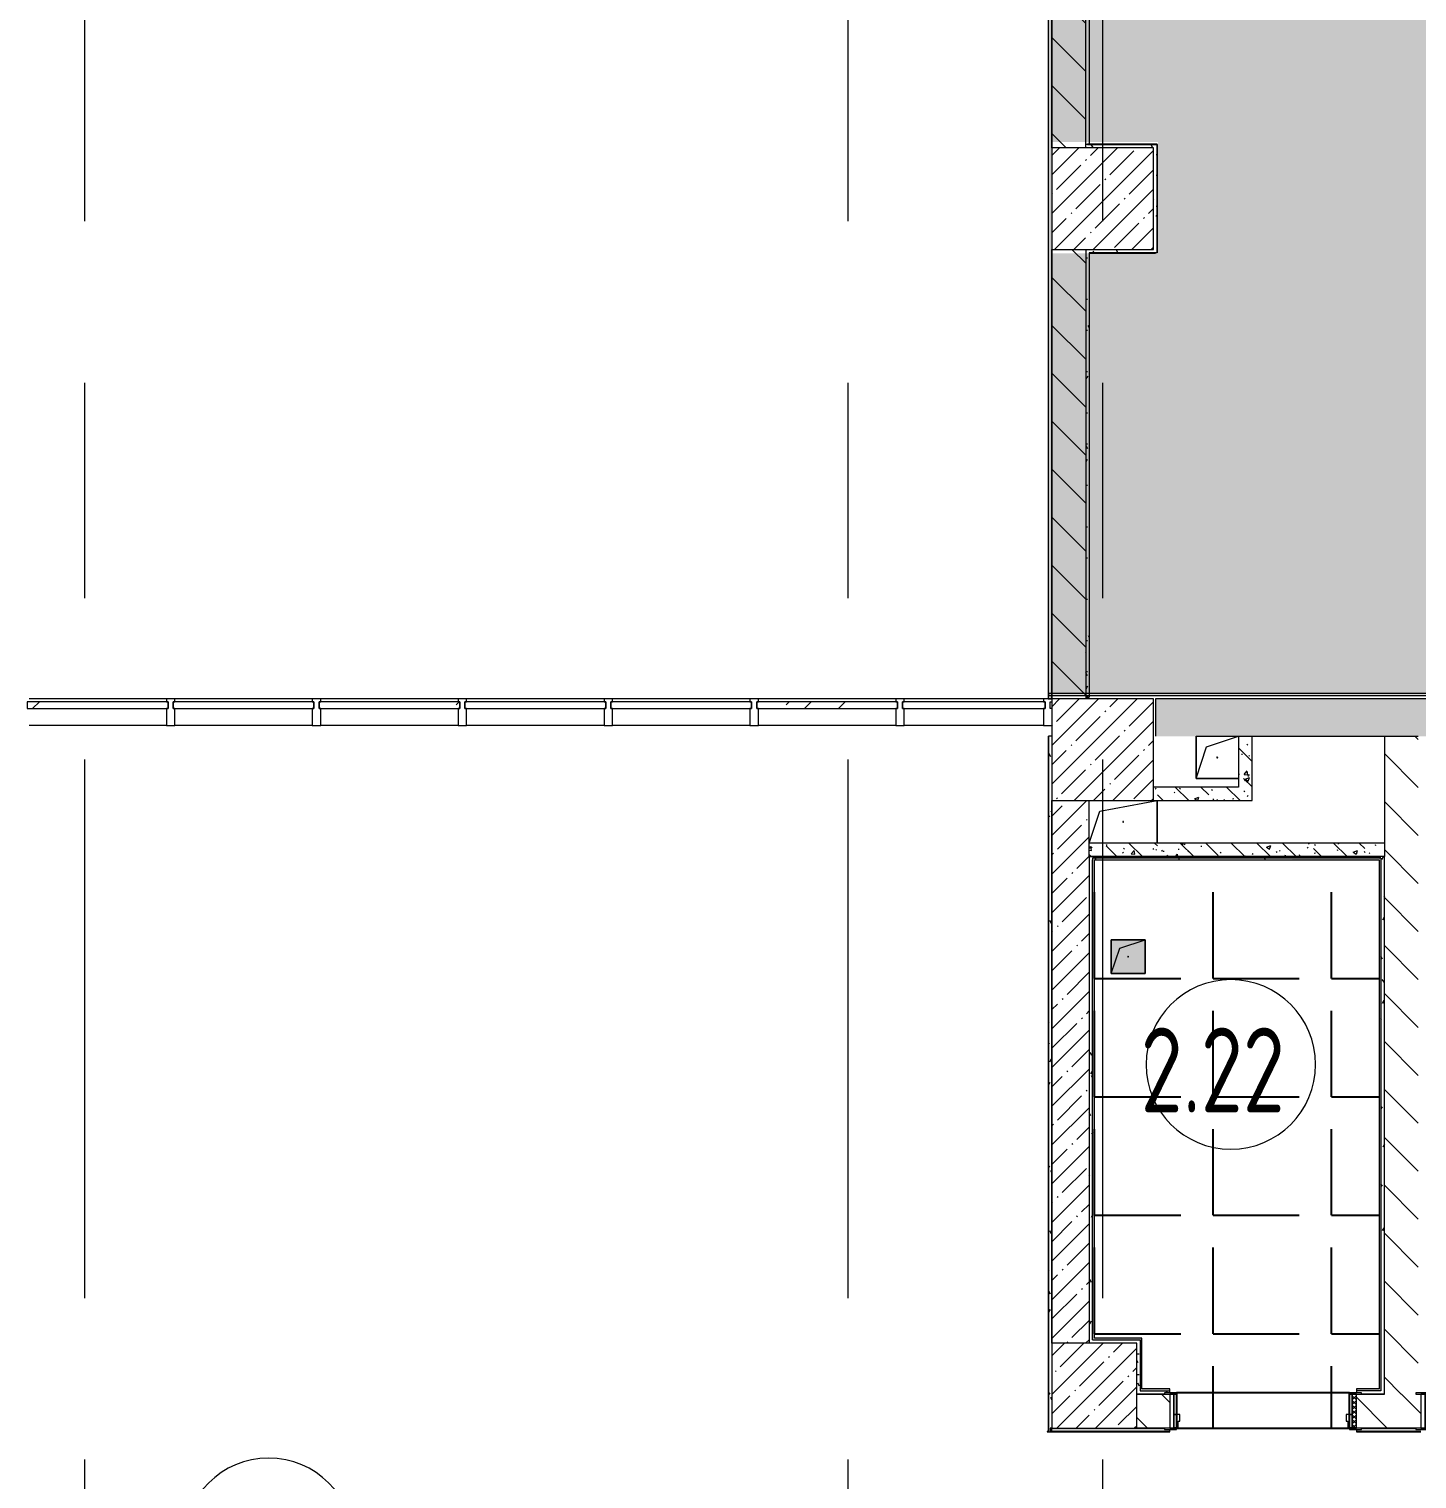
# Model space of a CAD drawing. Header units: millimetres. Extents: x -625 to 415037, y -3642 to 102118.
# Drawn here: x 156452 to 164635, y 10599 to 19149 of the extents above; entities that cross this region are included whole.
import ezdxf

# ---------------------------------------------------------------- set-up
doc = ezdxf.new("R2010")
doc.units = ezdxf.units.MM
doc.linetypes.add('Осевая', pattern=[6350, 1270, -952.5, 3175, -952.5])
doc.layers.add('1) плитка КР3', color=160, linetype='Continuous')
for name, color, linetype, lineweight in [('A-AREA-IDEN', 7, 'Continuous', 9), ('A-DOOR-FRAM-2', 7, 'Continuous', 5), ('A-GENM', 7, 'Continuous', 9), ('A-GLAZ-CURT', 7, 'Continuous', 9), ('A-GLAZ-CURT-1', 7, 'Continuous', 5), ('A-GLAZ-CURT-2', 7, 'Continuous', 20), ('A-GLAZ-CWMG', 7, 'Continuous', 9), ('A-GLAZ-CWMG-1', 7, 'Continuous', 20), ('A-WALL', 7, 'Continuous', 5), ('I-WALL', 7, 'Continuous', 5), ('S-COLS', 7, 'Continuous', 9), ('S-COLS-1', 7, 'Continuous', 5), ('Оси-2', 7, 'Осевая', 9)]:
    doc.layers.add(name, color=color, linetype=linetype, lineweight=lineweight)
doc.layers.add('A-AREA-PATT-1', color=7, linetype='Continuous', lineweight=5, true_color=0xa5bae0, transparency=1)
doc.layers.add('A-AREA-PATT-2', color=7, linetype='Continuous', lineweight=5, true_color=0xcde0ef, transparency=1)
for name, color, linetype, lineweight, true_color in [('A-DOOR-1', 7, 'Continuous', 5, 0xc0c0c0), ('A-DOOR-FRAM-1', 7, 'Continuous', 5, 0xc0c0c0), ('A-WALL-1', 9, 'Continuous', 5, 0x808080), ('A-WALL-FNSH-1', 9, 'Continuous', 5, 0x808080)]:
    doc.layers.add(name, color=color, linetype=linetype, lineweight=lineweight, true_color=true_color)
doc.layers.get('A-DOOR-1').off()
doc.styles.add('СПДС', font='ГОСТ тип А.ttf', dxfattribs={"width": 0.9})
pattern_1 = [(135, (148772.12, -0.94), (-141.4214, -141.4214), [])]
pattern_2 = [(45, (-371.384, 164.685), (-14.1421, 14.1421), []), (135, (-371.384, 164.685), (-14.1421, -14.1421), [])]
pattern_3 = [(45, (148772.12, -0.94), (-114.04925, 114.04925), []), (45, (148886.17, -0.94), (-114.04925, 114.04925), [201.612, -40.322, 6.706, -33.617])]
pattern_4 = [(135, (148772.12, -0.94), (-150.8683, -150.8683), [213.36, -35.56, 7.112, -35.56]), (135, (148772.12, 149.83), (-150.8683, -150.8683), []), (50, (148772.12, -0.94), (255.0577, -22.3145), [26.67, -293.37]), (355, (148772.12, -0.94), (-49.3404, 267.479), [21.336, -234.696]), (100.451, (148793.38, -2.8), (205.7195, 245.1636), [22.666, -249.326]), (46.184, (148772.12, 70.18), (379.511, -58.86), [40.005, -440.055]), (96.636, (148803.75, 65.27), (332.3634, 346.399), [33.999, -373.989]), (351.184, (148772.12, 70.18), (332.367, 346.395), [32.004, -352.044]), (21, (148807.68, 52.4), (212.2602, -143.1711), [26.67, -293.37]), (326, (148807.68, 52.4), (86.5224, 257.8632), [21.336, -234.696]), (71.451, (148825.37, 40.47), (298.784, 114.69), [22.666, -249.326]), (37.5, (148772.12, -0.94), (4.32385, 118.3775), [6.706, -225.146, 6.706, -231.546, -235.585]), (37.5, (148772.12, -0.94), (4.32385, 118.3775), [-470.103, 6.706, -228.879]), (7.5, (148772.12, -0.94), (93.5476, 140.2533), [6.706, -129.134, 6.706, -219.812, -89.789]), (7.5, (148772.12, -0.94), (93.5476, 140.2533), [-362.356, 6.706, -83.083]), (327.5, (148692.82, -0.94), (189.82734, -8.0202), [6.706, -82.194, 6.706, -270.662, -368.046]), (327.5, (148692.82, -0.94), (189.82734, -8.0202), [-366.268, 6.706, -361.34]), (317.5, (148657.26, -0.94), (207.3811, 35.5976), [6.706, -108.864, 6.706, -177.495, -261.366]), (317.5, (148657.26, -0.94), (207.3811, 35.5976), [-299.771, 6.706, -254.66])]
pattern_5 = [(0, (148772.123, -0.94), (243.84, 60.96), [20.117, -162.763, 20.117, -162.763, -975.36]), (0, (148772.123, -0.94), (243.84, 60.96), [-365.76, 20.117, -345.643, 20.117, -162.763, -426.72]), (0, (148772.123, -0.94), (243.84, 60.96), [-914.4, 20.117, -101.803, 20.117, -284.683]), (120, (148863.563, 29.54), (-174.71291, 180.69163), [20.117, -162.763, 20.117, -162.763, -975.36]), (120, (148863.563, 29.54), (-174.71291, 180.69163), [-365.76, 20.117, -345.643, 20.117, -162.763, -426.72]), (120, (148863.563, 29.54), (-174.71291, 180.69163), [-914.4, 20.117, -101.803, 20.117, -284.683]), (240, (148894.043, 151.46), (-69.12709, -241.65163), [20.117, -162.763, 20.117, -162.763, -975.36]), (240, (148894.043, 151.46), (-69.12709, -241.65163), [-365.76, 20.117, -345.643, 20.117, -162.763, -426.72]), (240, (148894.043, 151.46), (-69.12709, -241.65163), [-914.4, 20.117, -101.803, 20.117, -284.683])]

# ---------------------------------------------------------------- blocks, each defined once
blk = doc.blocks.new('BSC_Колонна _Прямоугольная - 600х600-V294-Объем проектирования 2 этажа')
at = {"layer": 'S-COLS-1'}
h = blk.add_hatch(dxfattribs=at)
h.set_pattern_fill('FP_25', color=256, style=0, pattern_type=2)
h.set_pattern_definition([(45, (-14010, -14900), (-114.0493, 114.0493), []), (45, (-13895.95, -14900), (-114.0493, 114.0493), [201.612, -40.322, 6.706, -33.617])])
h.paths.add_polyline_path([(-166, -300), (300, -300), (300, 300), (-300, 299.6), (-299.7, -300)])
for p, q in [((300, 300), (-300, 300)), ((-300, 300), (-300, -300)), ((300, -300), (300, 300)), ((-300, -300), (300, -300))]:
    blk.add_line(p, q, dxfattribs=at)
blk = doc.blocks.new('BSC_Колонна _Прямоугольная - 600х600-23295697-Объем проектирования 2 этажа')
at = {"layer": 'S-COLS-1'}
h = blk.add_hatch(dxfattribs=at)
h.set_pattern_fill('FP_26', color=256, style=0, pattern_type=2)
h.set_pattern_definition([(45, (-14010, -18150), (-114.0493, 114.0493), []), (45, (-13895.95, -18150), (-114.0493, 114.0493), [201.612, -40.322, 6.706, -33.617])])
h.paths.add_polyline_path([(-137.7, -300), (300, -300), (300, 300), (-300, 300), (-299.7, -300)])
for p, q in [((300, 300), (-300, 300)), ((-300, 300), (-300, -300)), ((300, -300), (300, 300)), ((-300, -300), (300, -300))]:
    blk.add_line(p, q, dxfattribs=at)
blk = doc.blocks.new('110_Дверь_СКБ_1Ст_Внутренняя1 - Д-4 1100x2100h_су мгн-32375332-Объем проектирования 2 этажа')
at = {"layer": 'A-DOOR-FRAM-2'}
h = blk.add_hatch(dxfattribs=at)
h.set_pattern_fill('FP_76', color=256, style=0, pattern_type=2)
h.set_pattern_definition(pattern_2)
h.paths.add_polyline_path([(-537.5, 100), (-537.5, -100), (-512.5, -100), (-512.5, 100)])
at = {"layer": 'A-DOOR-FRAM-1'}
for p, q in [((-497.5, 108), (-567.5, 108)), ((-567.5, 108), (-567.5, 100)), ((-567.5, 100), (-497.5, 100)), ((-512.5, 100), (-537.5, 100)), ((-537.5, 100), (-537.5, -100)), ((-487.5, 100), (-512.5, 100)), ((-512.5, 100), (-512.5, 20)), ((-512.5, -100), (-512.5, 100)), ((-497.5, 100), (-512.5, 100)), ((-512.5, 100), (-512.5, 99)), ((-512.5, 99), (-497.5, 99)), ((-497.5, 100), (-497.5, 108)), ((-497.5, 99), (-497.5, 100)), ((-487.5, 60), (-487.5, 100)), ((512.5, 100), (512.5, 60)), ((537.5, 100), (512.5, 100)), ((592.5, 108), (522.5, 108)), ((522.5, 108), (522.5, 100)), ((537.5, 100), (522.5, 100)), ((522.5, 100), (522.5, 99)), ((522.5, 100), (592.5, 100)), ((522.5, 99), (537.5, 99)), ((537.5, 20), (537.5, 100)), ((562.5, 100), (537.5, 100)), ((537.5, 100), (537.5, -100)), ((537.5, 99), (537.5, 100)), ((562.5, -100), (562.5, 100)), ((592.5, 100), (592.5, 108)), ((-512.5, 20), (-477.5, 20)), ((-497.5, 20), (-512.5, 20)), ((-512.5, 20), (-512.5, -100)), ((-497.5, -100), (-497.5, 20)), ((-477.5, 60), (-487.5, 60)), ((-477.5, 20), (-477.5, 60)), ((512.5, 60), (502.5, 60)), ((502.5, 60), (502.5, 20)), ((502.5, 20), (537.5, 20)), ((537.5, 20), (522.5, 20)), ((522.5, 20), (522.5, -100)), ((537.5, -100), (537.5, 20)), ((-497.5, -100), (-567.5, -100)), ((-567.5, -100), (-567.5, -108)), ((-567.5, -108), (-497.5, -108)), ((-537.5, -100), (-512.5, -100)), ((-512.5, -100), (-497.5, -100)), ((-497.5, -108), (-497.5, -100)), ((522.5, -100), (537.5, -100)), ((592.5, -100), (522.5, -100)), ((522.5, -100), (522.5, -108)), ((522.5, -108), (592.5, -108)), ((537.5, -100), (562.5, -100)), ((592.5, -108), (592.5, -100))]:
    blk.add_line(p, q, dxfattribs=at)
blk = doc.blocks.new('110_Дверь_СКБ_1Ст_Внутренняя1 - Д-4 1100x2100h_су мгн-V344-Объем проектирования 2 этажа')
at = {"layer": 'A-DOOR-FRAM-2'}
h = blk.add_hatch(dxfattribs=at)
h.set_pattern_fill('FP_76', color=256, style=0, pattern_type=2)
h.set_pattern_definition(pattern_2)
h.paths.add_polyline_path([(-517.5, 100), (-537.5, 100), (-537.5, -100), (-512.5, -100), (-512.5, 100)])
at = {"layer": 'A-DOOR-FRAM-1'}
for p, q in [((-497.5, 108), (-567.5, 108)), ((-567.5, 108), (-567.5, 100)), ((-567.5, 100), (-497.5, 100)), ((-512.5, 100), (-537.5, 100)), ((-537.5, 100), (-537.5, -100)), ((-487.5, 100), (-512.5, 100)), ((-512.5, 100), (-512.5, 20)), ((-512.5, -100), (-512.5, 100)), ((-497.5, 100), (-512.5, 100)), ((-512.5, 100), (-512.5, 99)), ((-512.5, 99), (-497.5, 99)), ((-497.5, 100), (-497.5, 108)), ((-497.5, 99), (-497.5, 100)), ((-487.5, 60), (-487.5, 100)), ((512.5, 100), (512.5, 60)), ((537.5, 100), (512.5, 100)), ((592.5, 108), (522.5, 108)), ((522.5, 108), (522.5, 100)), ((537.5, 100), (522.5, 100)), ((522.5, 100), (522.5, 99)), ((522.5, 100), (592.5, 100)), ((522.5, 99), (537.5, 99)), ((537.5, 20), (537.5, 100)), ((562.5, 100), (537.5, 100)), ((537.5, 100), (537.5, -100)), ((537.5, 99), (537.5, 100)), ((562.5, -100), (562.5, 100)), ((592.5, 100), (592.5, 108)), ((-512.5, 20), (-477.5, 20)), ((-497.5, 20), (-512.5, 20)), ((-512.5, 20), (-512.5, -100)), ((-497.5, -100), (-497.5, 20)), ((-477.5, 60), (-487.5, 60)), ((-477.5, 20), (-477.5, 60)), ((512.5, 60), (502.5, 60)), ((502.5, 60), (502.5, 20)), ((502.5, 20), (537.5, 20)), ((537.5, 20), (522.5, 20)), ((522.5, 20), (522.5, -100)), ((537.5, -100), (537.5, 20)), ((-497.5, -100), (-567.5, -100)), ((-567.5, -100), (-567.5, -108)), ((-567.5, -108), (-497.5, -108)), ((-537.5, -100), (-512.5, -100)), ((-512.5, -100), (-497.5, -100)), ((-497.5, -108), (-497.5, -100)), ((522.5, -100), (537.5, -100)), ((592.5, -100), (522.5, -100)), ((522.5, -100), (522.5, -108)), ((522.5, -108), (592.5, -108)), ((537.5, -100), (562.5, -100)), ((592.5, -108), (592.5, -100))]:
    blk.add_line(p, q, dxfattribs=at)
blk = doc.blocks.new('GM_Отверстие прямоугольное _в плите_ - Отверстие-21611859-Объем проектирования 2 этажа')
at = {"layer": 'A-GENM'}
for p, q in [((-100, -100), (-100, 100)), ((-100, 100), (100, 100)), ((100, 100), (-100, 100)), ((-100, 100), (-100, -100)), ((-50, 50), (100, 100)), ((100, 100), (100, -100)), ((100, -100), (100, 100)), ((-100, -100), (-50, 50)), ((100, -100), (-100, -100)), ((-100, -100), (100, -100))]:
    blk.add_line(p, q, dxfattribs=at)
for start, end in [(360, 180), (180, 360)]:
    blk.add_arc((0, 0), 2.5, start, end, dxfattribs=at)
blk = doc.blocks.new('BSC_Колонна _Прямоугольная - 500х500-V397-Объем проектирования 2 этажа')
at = {"layer": 'S-COLS-1'}
h = blk.add_hatch(dxfattribs=at)
h.set_pattern_fill('FP_139', color=256, style=0, pattern_type=2)
h.set_pattern_definition([(45, (-13960, -11150), (-114.0493, 114.0493), []), (45, (-13845.95, -11150), (-114.0493, 114.0493), [201.612, -40.322, 6.706, -33.617])])
h.paths.add_polyline_path([(-250, -250), (250, -250), (249.8, 250), (-250, 247.8)])
for p, q in [((250, 250), (-250, 250)), ((-250, 250), (-250, -250)), ((250, -250), (250, 250)), ((-250, -250), (250, -250))]:
    blk.add_line(p, q, dxfattribs=at)
blk = doc.blocks.new('GM_Отверстие прямоугольное _в плите_ - Отверстие-V414-Объем проектирования 2 этажа')
at = {"layer": 'A-GENM'}
for p, q in [((-137.5, 62.5), (200, 125)), ((200, 125), (200, -125)), ((200, -125), (200, 125)), ((-200, -125), (-137.5, 62.5))]:
    blk.add_line(p, q, dxfattribs=at)
for start, end in [(360, 180), (180, 360)]:
    blk.add_arc((0, 0), 2.5, start, end, dxfattribs=at)
blk = doc.blocks.new('Прямоугольный импост - Импост структурный с накладкой - 160мм-23997896-Объем проектирования 2 этажа')
at = {"layer": 'A-GLAZ-CWMG-1'}
for p, q in [((-50, 40), (-50, 140)), ((-50, 140), (-0.3, 140)), ((-40, 40), (-50, 40)), ((-50, -17), (-50, 0)), ((-50, 0), (-40, 0)), ((-40, 0), (-40, 40)), ((-10, 40), (-10, 0)), ((-0.3, 40), (-10, 40)), ((-10, 0), (-0.3, 0)), ((-0.3, -17), (-50, -17))]:
    blk.add_line(p, q, dxfattribs=at)
blk = doc.blocks.new('Системная панель - Стекло - 40мм-23997898-Объем проектирования 2 этажа')
at = {"layer": 'A-GLAZ-CURT-2'}
for p, q in [((420.1, 0), (-420.1, 0)), ((-420.1, 0), (-420.1, -40)), ((-420.1, -40), (420.1, -40)), ((420.1, -40), (420.1, 0))]:
    blk.add_line(p, q, dxfattribs=at)
blk = doc.blocks.new('Прямоугольный импост - Импост структурный с накладкой - 160мм-23771920-Объем проектирования 2 этажа')
at = {"layer": 'A-GLAZ-CWMG'}
for p, q in [((13660.3, 15200), (12840, 15200)), ((13660.3, 15043), (12840, 15043))]:
    blk.add_line(p, q, dxfattribs=at)
blk = doc.blocks.new('Прямоугольный импост - Импост структурный с накладкой - 160мм-23997894-Объем проектирования 2 этажа')
at = {"layer": 'A-GLAZ-CWMG-1'}
for p, q in [((-25, 40), (-25, 140)), ((-25, 140), (25, 140)), ((25, 140), (25, 40)), ((-15, 40), (-25, 40)), ((-25, -17), (-25, 0)), ((-25, 0), (-15, 0)), ((-15, 0), (-15, 40)), ((15, 40), (15, 0)), ((25, 40), (15, 40)), ((15, 0), (25, 0)), ((25, 0), (25, -17)), ((25, -17), (-25, -17))]:
    blk.add_line(p, q, dxfattribs=at)
blk = doc.blocks.new('Системная панель - Стекло - 40мм-23997899-Объем проектирования 2 этажа')
at = {"layer": 'A-GLAZ-CURT-2'}
for p, q in [((415, 0), (-415, 0)), ((-415, 0), (-415, -40)), ((415, -40), (415, 0)), ((-415, -40), (415, -40))]:
    blk.add_line(p, q, dxfattribs=at)
blk = doc.blocks.new('Прямоугольный импост - Импост структурный с накладкой - 160мм-23771909-Объем проектирования 2 этажа')
at = {"layer": 'A-GLAZ-CWMG'}
for p, q in [((11930, 15200), (11120, 15200)), ((11930, 15043), (11120, 15043))]:
    blk.add_line(p, q, dxfattribs=at)
blk = doc.blocks.new('Системная панель - Стекло - 40мм-V433-Объем проектирования 2 этажа')
at = {"layer": 'A-GLAZ-CURT-2'}
for p, q in [((415, 0), (-415, 0)), ((-415, 0), (-415, -40)), ((415, -40), (415, 0)), ((-415, -40), (415, -40))]:
    blk.add_line(p, q, dxfattribs=at)
blk = doc.blocks.new('Системная панель - Стекло - 40мм-V434-Объем проектирования 2 этажа')
at = {"layer": 'A-GLAZ-CURT-1'}
h = blk.add_hatch(dxfattribs=at)
h.set_pattern_fill('FP_208', color=256, style=0, pattern_type=2)
h.set_pattern_definition([(45, (-10005, -14983), (-565.685, 565.685), [400, -1200]), (45, (-10405, -15183), (-565.685, 565.685), [1200, -400]), (45, (-9605, -15383), (-565.685, 565.685), [400, -1200])])
h.paths.add_polyline_path([(415, -40), (415, 0), (-415, 0), (-415, -40), (405, -40)])
at = {"layer": 'A-GLAZ-CURT-2'}
for p, q in [((415, 0), (-415, 0)), ((-415, 0), (-415, -40)), ((415, -40), (415, 0)), ((-415, -40), (415, -40))]:
    blk.add_line(p, q, dxfattribs=at)
blk = doc.blocks.new('Системная панель - Стекло - 40мм-V435-Объем проектирования 2 этажа')
at = {"layer": 'A-GLAZ-CURT-1'}
h = blk.add_hatch(dxfattribs=at)
h.set_pattern_fill('FP_209', color=256, style=0, pattern_type=2)
h.set_pattern_definition([(45, (-8285, -14983), (-565.685, 565.685), [400, -1200]), (45, (-8685, -15183), (-565.685, 565.685), [1200, -400]), (45, (-7885, -15383), (-565.685, 565.685), [400, -1200])])
h.paths.add_polyline_path([(415, -40), (415, 0), (-415, 0), (-415, -40), (405, -40)])
at = {"layer": 'A-GLAZ-CURT-2'}
for p, q in [((415, 0), (-415, 0)), ((-415, 0), (-415, -40)), ((415, -40), (415, 0)), ((-415, -40), (415, -40))]:
    blk.add_line(p, q, dxfattribs=at)
blk = doc.blocks.new('Системная панель - Стекло - 40мм-V436-Объем проектирования 2 этажа')
at = {"layer": 'A-GLAZ-CURT-1'}
h = blk.add_hatch(dxfattribs=at)
h.set_pattern_fill('FP_210', color=256, style=0, pattern_type=2)
h.set_pattern_definition([(45, (-12585, -14983), (-565.685, 565.685), [400, -1200]), (45, (-12985, -15183), (-565.685, 565.685), [1200, -400]), (45, (-12185, -15383), (-565.685, 565.685), [400, -1200])])
h.paths.add_polyline_path([(415, -40), (415, 0), (-415, 0), (-415, -40), (405, -40)])
at = {"layer": 'A-GLAZ-CURT-2'}
for p, q in [((415, 0), (-415, 0)), ((-415, 0), (-415, -40)), ((415, -40), (415, 0)), ((-415, -40), (415, -40))]:
    blk.add_line(p, q, dxfattribs=at)
blk = doc.blocks.new('Системная панель - Стекло - 40мм-V437-Объем проектирования 2 этажа')
at = {"layer": 'A-GLAZ-CURT-1'}
h = blk.add_hatch(dxfattribs=at)
h.set_pattern_fill('FP_211', color=256, style=0, pattern_type=2)
h.set_pattern_definition([(45, (-10865, -14983), (-565.685, 565.685), [400, -1200]), (45, (-11265, -15183), (-565.685, 565.685), [1200, -400]), (45, (-10465, -15383), (-565.685, 565.685), [400, -1200])])
h.paths.add_polyline_path([(415, -40), (415, 0), (-415, 0), (-415, -40), (405, -40)])
at = {"layer": 'A-GLAZ-CURT-2'}
for p, q in [((415, 0), (-415, 0)), ((-415, 0), (-415, -40)), ((415, -40), (415, 0)), ((-415, -40), (415, -40))]:
    blk.add_line(p, q, dxfattribs=at)
blk = doc.blocks.new('GM_Отверстие прямоугольное _в плите_ - Отверстие-V442-Объем проектирования 2 этажа')
at = {"layer": 'A-GENM'}
for p, q in [((-125, -125), (-125, 125)), ((-125, 125), (-125, -125)), ((-62.5, 62.5), (125, 125)), ((-125, -125), (-62.5, 62.5)), ((125, -125), (-125, -125)), ((-125, -125), (125, -125))]:
    blk.add_line(p, q, dxfattribs=at)
for start, end in [(360, 180), (180, 360)]:
    blk.add_arc((0, 0), 2.5, start, end, dxfattribs=at)
blk = doc.blocks.new('Марка_Помещения - Номер-25198446-Объем проектирования 2 этажа')
at = {"layer": 'A-AREA-IDEN'}
for start, end in [(360, 180), (180, 360)]:
    blk.add_arc((0, 0), 2.5, start, end, dxfattribs=at)

msp = doc.modelspace()

# ---------------------------------------------------------------- hatches: boundary and pattern name
at = {"layer": '1) плитка КР3'}
h = msp.add_hatch(dxfattribs=at)
h.set_pattern_fill('ANGLE', color=256, scale=100)
h.set_pattern_definition([(0, (162733.1, 14249.06), (0, 698.5), [508, -190.5]), (90, (162733.1, 14249.06), (-698.5, 4e-14), [508, -190.5])])
h.paths.add_polyline_path([(164411.1, 14249.1), (162733.1, 14249.1), (162733.1, 11430.1), (163013.1, 11430.1), (163013.1, 11130.1), (163177.1, 11130.1), (163177.1, 11119.1), (163177.1, 11107.1), (163217.1, 11107.1), (164237.1, 11107.1), (164277.1, 11107.1), (164277.1, 11119.1), (164277.1, 11130.1), (164411.1, 11130.1)])
h.paths.add_polyline_path([(163032.1, 13579.1), (162832.1, 13579.1), (162832.1, 13779.1), (163032.1, 13779.1)], flags=16)
h.paths.add_polyline_path([(162934.6, 13679.1, -1), (162929.6, 13679.1, -1)], flags=0)
h.paths.add_polyline_path([(164217.1, 10979.1), (164237.1, 10979.1), (164237.1, 11107.1), (163217.1, 11107.1), (163217.1, 11099.1), (163217.1, 10979.1), (163237.1, 10979.1), (163237.1, 10939.1), (163227.1, 10939.1), (163227.1, 10899.1), (164227.1, 10899.1), (164227.1, 10939.1), (164217.1, 10939.1)])
at = {"layer": 'A-AREA-PATT-1'}
h = msp.add_hatch(color=256, dxfattribs=at)
h.paths.add_polyline_path([(170888.2, 13759.1), (171341.6, 13759.1), (171341.6, 13999.1), (169002.6, 13999.1), (169002.6, 13759.1), (170661.6, 13759.1)])
h.paths.add_polyline_path([(170656.6, 14979.1), (170661.6, 14979.1), (170661.6, 15089.1), (170656.6, 15089.1), (170656.6, 15349.1), (170651.1, 15349.1), (170651.1, 15379.7), (177322.1, 15379.7), (177322.1, 15429.9), (170662.1, 15429.9), (170662.1, 20499.1), (170682.1, 20499.1), (170682.1, 26269.4), (177322.1, 26269.4), (177322.1, 26344.6), (170656.6, 26344.6), (170656.6, 26853.6), (168987.6, 26853.6), (168987.6, 26480.7), (167507.9, 26480.7), (167507.9, 26273.6), (166856.9, 26273.6), (166855.3, 26478.6), (163552.6, 26478.6), (163552.1, 24658.6), (162482.1, 24658.6), (162482.4, 22225.6), (163107.6, 22225.6), (163107.6, 21573.6), (162482.1, 21573.6), (162482.4, 18483.6), (163107.6, 18483.6), (163107.6, 17825.6), (162482.1, 17825.6), (162483.9, 15224.6), (169002.6, 15224.6), (169002.6, 15202.5), (170651.1, 15200.7), (170651.1, 15199.1), (169002.6, 15199.1), (169002.6, 14979.1), (169843.5, 14979.1)])
at = {"layer": 'A-AREA-PATT-2'}
h = msp.add_hatch(color=256, dxfattribs=at)
h.paths.add_polyline_path([(162832.1, 13579.1), (163032.1, 13579.1), (163032.1, 13779.1), (162832.1, 13779.1)])
h.paths.add_polyline_path([(164411.1, 14249.1), (164414.1, 14254.6), (162727.6, 14252.6), (162728.2, 14249.1), (164386.7, 14249.1)])
h.paths.add_polyline_path([(164413.9, 14249.1), (164416.6, 14249.1), (164416.6, 14254.6), (164411.1, 14249.1)])
at = {"layer": 'I-WALL'}
h = msp.add_hatch(dxfattribs=at)
h.set_pattern_fill('FP_23', color=256, style=0, pattern_type=2)
h.set_pattern_definition(pattern_1)
h.paths.add_polyline_path([(162482.4, 15199.1), (162682.4, 15199.1), (162682.4, 17849.1), (162482.4, 17849.1), (162482.4, 15224.6)])
h.paths.add_polyline_path([(162482.4, 18449.1), (162682.4, 18449.1), (162682.4, 21599.1), (162482.4, 21599.1), (162482.4, 18483.6)])
h.paths.add_polyline_path([(162482.4, 22199.1), (162682.4, 22199.1), (162682.4, 26299.1), (162482.4, 26299.1), (162482.4, 22225.6)])
h = msp.add_hatch(dxfattribs=at)
h.set_pattern_fill('FP_191', color=256, style=0, pattern_type=2)
h.set_pattern_definition(pattern_5)
h.paths.add_polyline_path([(162462.1, 15199.1), (162482.1, 15199.1), (162482.1, 24659.1), (162462.1, 24658.6), (162462.1, 15976.8)])
h = msp.add_hatch(dxfattribs=at)
h.set_pattern_fill('FP_191', color=256, style=0, pattern_type=2)
h.set_pattern_definition(pattern_5)
h.paths.add_polyline_path([(162682.4, 18449.1), (163082.1, 18449.1), (163082.1, 18469.1), (162682.4, 18469.1)])
h = msp.add_hatch(dxfattribs=at)
h.set_pattern_fill('FP_191', color=256, style=0, pattern_type=2)
h.set_pattern_definition(pattern_5)
h.paths.add_polyline_path([(163082.1, 17829.1), (163102.1, 17829.1), (163102.1, 18469.1), (163082.1, 18469.1), (163082.1, 17849.1)])
h = msp.add_hatch(dxfattribs=at)
h.set_pattern_fill('FP_191', color=256, style=0, pattern_type=2)
h.set_pattern_definition(pattern_5)
h.paths.add_polyline_path([(162682.4, 15209.1), (162702.4, 15209.1), (162702.4, 15219.1), (162682.4, 15219.1)])
h.paths.add_polyline_path([(162682.4, 15229.1), (162702.4, 15230.1), (162702.4, 17849.1), (162682.4, 17849.1), (162682.4, 15230.1)])
h = msp.add_hatch(dxfattribs=at)
h.set_pattern_fill('FP_191', color=256, style=0, pattern_type=2)
h.set_pattern_definition(pattern_5)
h.paths.add_polyline_path([(163081.5, 17829.1), (163082.1, 17829.1), (163082.1, 17849.1), (162702.4, 17849.1), (162703.4, 17829.1)])
h = msp.add_hatch(dxfattribs=at)
h.set_pattern_fill('FP_1', color=256, style=0, pattern_type=2)
h.set_pattern_definition(pattern_3)
h.paths.add_polyline_path([(179382.1, 14979.1), (179562.1, 14979.1), (179562.1, 15199.1), (179382.1, 15199.1), (179382.1, 14983.5)])
h.paths.add_polyline_path([(165582.1, 14979.1), (166882.4, 14979.4), (166882.4, 15199.1), (163092.1, 15199.1), (163092.1, 14979.1), (165507.1, 14979.1)])
h.paths.add_polyline_path([(178516.3, 14979.1), (178782.1, 14979.1), (178782.1, 15199.1), (175182.1, 15199.1), (175182.1, 14979.1), (177070.8, 14979.1)])
h.paths.add_polyline_path([(168982.1, 14979.1), (170682.1, 14979.1), (170682.1, 15199.1), (167482.4, 15199.1), (167482.4, 14979.1), (168762.1, 14979.1)])
h.paths.add_polyline_path([(174582.1, 14979.1), (174582.1, 15199.1), (171282.1, 15199.1), (171282.1, 14979.1), (171289, 14979.1)])
h = msp.add_hatch(dxfattribs=at)
h.set_pattern_fill('FP_191', color=256, style=0, pattern_type=2)
h.set_pattern_definition(pattern_5)
h.paths.add_polyline_path([(162482.1, 10879.1), (162482.4, 10879.1), (162482.1, 14979.1), (162462.4, 14979.1), (162462.4, 10879.1)])
h = msp.add_hatch(dxfattribs=at)
h.set_pattern_fill('FP_41', color=256, style=0, pattern_type=2)
h.set_pattern_definition(pattern_4)
h.paths.add_polyline_path([(163662.1, 14679.1), (163662.1, 14979.1), (163582.1, 14979.1), (163582.1, 14679.1), (163615.2, 14679.1)])
h = msp.add_hatch(dxfattribs=at)
h.set_pattern_fill('FP_23', color=256, style=0, pattern_type=2)
h.set_pattern_definition(pattern_1)
h.paths.add_polyline_path([(164442.3, 11099.1), (164627.1, 11100.6), (164627.1, 11107.1), (164642.1, 11107.1), (164642.1, 14979.1), (164442.1, 14979.1), (164442.1, 11099.1)])
h = msp.add_hatch(dxfattribs=at)
h.set_pattern_fill('FP_41', color=256, style=0, pattern_type=2)
h.set_pattern_definition(pattern_4)
h.paths.add_polyline_path([(163582.1, 14599.1), (163662.1, 14599.1), (163662.1, 14679.1), (163082.1, 14679.1), (163082.1, 14599.1), (163332.1, 14599.1)])
h = msp.add_hatch(dxfattribs=at)
h.set_pattern_fill('FP_1', color=256, style=0, pattern_type=2)
h.set_pattern_definition(pattern_3)
h.paths.add_polyline_path([(162482.1, 11399.1), (162702.1, 11399.1), (162702.1, 14599.1), (162482.1, 14599.1), (162482.1, 12669.3)])
h = msp.add_hatch(dxfattribs=at)
h.set_pattern_fill('FP_41', color=256, style=0, pattern_type=2)
h.set_pattern_definition(pattern_4)
h.paths.add_polyline_path([(164308.6, 14269.1), (164442.1, 14269.1), (164442.1, 14349.1), (162702.1, 14349.1), (162703.7, 14269.1), (164212.1, 14269.1)])
h = msp.add_hatch(dxfattribs=at)
h.set_pattern_fill('FP_191', color=256, style=0, pattern_type=2)
h.set_pattern_definition(pattern_5)
h.paths.add_polyline_path([(164422.1, 14260.1), (164414.1, 14254.6), (164417.2, 14260.1), (164422.1, 14260.1)])
h.paths.add_polyline_path([(164417.1, 14249.1), (164422.1, 14249.1), (164422, 14269.1), (162702.1, 14269.1), (162704.1, 14249.1), (164416.6, 14249.1)])
h = msp.add_hatch(dxfattribs=at)
h.set_pattern_fill('FP_191', color=256, style=0, pattern_type=2)
h.set_pattern_definition(pattern_5)
h.paths.add_polyline_path([(162702.1, 11399.1), (162722.1, 11399.3), (162722.1, 14249.1), (162702.1, 14249.1), (162702.1, 11464.7)])
for points in [[(162722.1, 11419.1), (162733.1, 11419.1), (162733.1, 14249.1), (162722.1, 14248.9), (162722.1, 11459.8)], [(164411.1, 14249.1), (164419.9, 14260.1), (164417.2, 14260)], [(164411.1, 11130.1), (164422.1, 11130.1), (164422.1, 14249.1), (164411.1, 14249.1), (164411.1, 11361.7)], [(162890.5, 11419.1), (163013.1, 11419.1), (163013.1, 11430.1), (162733.1, 11430.1), (162733.1, 11419.1)], [(163002.1, 11119.1), (163013.1, 11119.1), (163013.1, 11419.1), (163002.1, 11419.1), (163002.1, 11130.1)]]:
    msp.add_hatch(color=256, dxfattribs=at).paths.add_polyline_path(points)
h = msp.add_hatch(dxfattribs=at)
h.set_pattern_fill('FP_191', color=256, style=0, pattern_type=2)
h.set_pattern_definition(pattern_5)
h.paths.add_polyline_path([(164422.1, 11119.1), (164442.1, 11119.1), (164442.1, 14269.1), (164422.1, 14269.1), (164422.1, 11130.1)])
h = msp.add_hatch(dxfattribs=at)
h.set_pattern_fill('FP_191', color=256, style=0, pattern_type=2)
h.set_pattern_definition(pattern_5)
h.paths.add_polyline_path([(162982.1, 11119.1), (163002.1, 11119.1), (163002.1, 11399.1), (162982.1, 11396.9), (162982.1, 11361.7)])
h = msp.add_hatch(dxfattribs=at)
h.set_pattern_fill('FP_191', color=256, style=0, pattern_type=2)
h.set_pattern_definition(pattern_5)
h.paths.add_polyline_path([(164442.1, 11099.1), (164442.1, 11119.1), (164277.1, 11119.1), (164277.1, 11107.1), (164307.1, 11107.1), (164307.1, 11099.1), (164423, 11099.1)])
h.paths.add_polyline_path([(162982.1, 11099.1), (163147.1, 11099.1), (163147.1, 11107.1), (163177.1, 11107.1), (163177.1, 11119.1), (162982.1, 11119.1)])
h = msp.add_hatch(color=256, dxfattribs=at)
h.paths.add_polyline_path([(164411.1, 11119.1), (164422.1, 11119.1), (164422.1, 11130.1), (164277.1, 11130.1), (164277.1, 11119.1)])
h.paths.add_polyline_path([(163089.8, 11119.1), (163177.1, 11119.1), (163177.1, 11130.1), (163013.1, 11130.1), (163013.1, 11119.1), (163022.1, 11119.1)])
h = msp.add_hatch(dxfattribs=at)
h.set_pattern_fill('FP_23', color=256, style=0, pattern_type=2)
h.set_pattern_definition(pattern_1)
h.paths.add_polyline_path([(168482.1, 10899.1), (168482.1, 11099.1), (165757.1, 11099.1), (165757.1, 10899.1), (168398, 10899.1)])
h.paths.add_polyline_path([(163147.1, 10899.1), (163177.1, 10899.1), (163177.1, 11099.1), (162982.1, 11099.1), (162982.1, 10899.1)])
h.paths.add_polyline_path([(164277.1, 10899.1), (164657.1, 10899.1), (164657.1, 11099.1), (164277.1, 11099.1), (164277.1, 11083.3)])
h = msp.add_hatch(dxfattribs=at)
h.set_pattern_fill('FP_191', color=256, style=0, pattern_type=2)
h.set_pattern_definition(pattern_5)
h.paths.add_polyline_path([(168398, 10879.1), (168782.1, 10879.1), (168782.1, 10890), (168762.1, 10889.1), (168762.1, 10899.1), (165787.1, 10899.1), (165787.1, 10891.1), (165757.1, 10891.1), (165757.1, 10879.1), (167672.1, 10879.1)])
h.paths.add_polyline_path([(164423, 10879.1), (164657.1, 10879.1), (164657.1, 10891.1), (164627.1, 10891.1), (164627.1, 10899.1), (164307.1, 10896.9), (164307.1, 10891.1), (164277.1, 10891.1), (164277.1, 10879.1), (164307.1, 10879.1)])
h.paths.add_polyline_path([(162616.2, 10879.1), (163177.1, 10879.1), (163177.1, 10891.1), (163147.1, 10891.1), (163147.1, 10899.1), (162482.4, 10899.1), (162482.4, 10879.1), (162582.1, 10879.1)])

# ---------------------------------------------------------------- linework, layer by layer
at = {"layer": '1) плитка КР3'}
msp.add_lwpolyline([(163217.1, 10899.1), (164237.1, 10899.1), (164237.1, 11107.1), (163217.1, 11107.1)], close=True, dxfattribs=at)
at = {"layer": 'A-WALL'}
for p, q in [((162702.4, 17829.1), (162702.4, 15209.1)), ((163102.1, 17829.1), (162702.4, 17829.1)), ((162702.4, 15230.1), (162703.4, 15230.1)), ((162702.1, 14269.1), (162702.1, 11399.1)), ((162722.1, 11419.1), (162722.1, 14249.1)), ((164442.1, 14269.1), (164422.1, 14269.1)), ((164422.1, 14260.1), (164422.1, 11119.1)), ((164442.1, 11099.1), (164442.1, 14269.1)), ((162722.1, 11419.1), (163002.1, 11419.1)), ((163002.1, 11399.1), (163002.1, 11119.1)), ((163002.1, 11119.1), (163177.1, 11119.1)), ((164422.1, 11119.1), (164277.1, 11119.1)), ((163147.1, 11099.1), (162982.1, 11099.1)), ((162982.1, 11099.1), (163147.1, 11099.1)), ((164442.1, 11099.1), (164307.1, 11099.1)), ((164307.1, 11099.1), (164442.1, 11099.1)), ((162461.4, 10879.1), (162462.4, 10879.1)), ((162982.1, 10899.1), (163147.1, 10899.1)), ((163147.1, 10899.1), (162982.1, 10899.1)), ((164307.1, 10899.1), (164627.1, 10899.1)), ((164627.1, 10899.1), (164307.1, 10899.1))]:
    msp.add_line(p, q, dxfattribs=at)
at = {"layer": 'A-WALL-1'}
for p, q in [((162482.1, 18449.1), (162482.1, 21579.1)), ((162482.4, 21599.1), (162482.4, 18449.1)), ((162682.4, 18449.1), (162682.4, 21599.1)), ((162692.4, 18469.1), (162682.4, 18469.1)), ((162482.1, 15199.1), (162482.1, 17849.1)), ((162482.4, 17849.1), (162482.4, 15199.1)), ((162682.4, 17849.1), (162682.4, 15199.1)), ((162462.1, 15199.1), (162482.1, 15199.1)), ((162682.4, 15209.1), (162702.4, 15209.1)), ((166882.4, 15199.1), (163092.1, 15199.1)), ((163092.1, 15199.1), (163092.1, 14979.1)), ((162482.1, 14979.1), (162462.4, 14979.1)), ((163332.1, 14979.1), (164642.1, 14979.1)), ((163582.1, 14979.1), (163582.1, 14679.1)), ((163662.1, 14599.1), (163662.1, 14979.1)), ((164442.1, 14979.1), (164442.1, 14269.1)), ((163582.1, 14679.1), (163082.1, 14679.1)), ((162482.1, 14599.1), (162482.1, 11399.1)), ((162482.4, 11399.1), (162482.4, 14599.1)), ((162702.1, 14269.1), (162702.1, 14599.1)), ((163082.1, 14599.1), (163662.1, 14599.1)), ((164442.1, 14349.1), (162702.1, 14349.1)), ((162702.1, 14269.1), (164422.1, 14269.1)), ((164422.1, 14269.1), (162702.1, 14269.1)), ((162733.1, 14249.1), (164411.1, 14249.1)), ((163177.1, 11107.1), (163177.1, 11119.1)), ((164277.1, 11119.1), (164277.1, 11107.1)), ((162462.4, 10879.1), (162462.4, 10878.1)), ((162462.4, 10878.1), (162482.4, 10878.1)), ((162482.1, 10899.1), (162472.4, 10899.1)), ((162472.4, 10899.1), (162472.4, 10879.1)), ((162482.4, 10878.1), (162482.4, 10899.1)), ((162482.4, 10879.1), (163177.1, 10879.1)), ((163177.1, 10879.1), (163177.1, 10891.1)), ((164277.1, 10891.1), (164277.1, 10879.1)), ((164277.1, 10879.1), (164657.1, 10879.1))]:
    msp.add_line(p, q, dxfattribs=at)
at = {"layer": 'A-WALL-FNSH-1'}
for p, q in [((162461.1, 24658.1), (162461.1, 15199.1)), ((162462.1, 15199.1), (162462.1, 24658.1)), ((162702.4, 21579.1), (162702.4, 18470.1)), ((162703.4, 18470.1), (162703.4, 21578.1)), ((162702.4, 18470.1), (162692.4, 18470.1)), ((162692.4, 18470.1), (162692.4, 18469.1)), ((162692.4, 18469.1), (163102.1, 18469.1)), ((163103.1, 18470.1), (162703.4, 18470.1)), ((163102.1, 18469.1), (163102.1, 17829.1)), ((163103.1, 17829.1), (163103.1, 18470.1)), ((162703.4, 15230.1), (162703.4, 17828.1)), ((162703.4, 17828.1), (163092.1, 17828.1)), ((163092.1, 17828.1), (163092.1, 17829.1)), ((163102.1, 17829.1), (163103.1, 17829.1)), ((162702.4, 15230.1), (162462.1, 15230.1)), ((162462.1, 15230.1), (162462.1, 15219.1)), ((170651.1, 15230.1), (162703.4, 15230.1)), ((162461.1, 15199.1), (162462.1, 15199.1)), ((162462.1, 15219.1), (170651.1, 15219.1)), ((162462.4, 14979.1), (162461.4, 14979.1)), ((162461.4, 14979.1), (162461.4, 10879.1)), ((162462.4, 10879.1), (162462.4, 14979.1)), ((164422.1, 14260.1), (162722.1, 14260.1)), ((162722.1, 14260.1), (162722.1, 14249.1)), ((162733.1, 11430.1), (162733.1, 14249.1)), ((164411.1, 14249.1), (164411.1, 11130.1)), ((163013.1, 11430.1), (162733.1, 11430.1)), ((163002.1, 11419.1), (163002.1, 11399.1)), ((163013.1, 11130.1), (163013.1, 11430.1)), ((163177.1, 11130.1), (163013.1, 11130.1)), ((163177.1, 11119.1), (163177.1, 11130.1)), ((164411.1, 11130.1), (164277.1, 11130.1)), ((164277.1, 11130.1), (164277.1, 11119.1)), ((162461.4, 10879.1), (162454.4, 10879.1)), ((162454.4, 10879.1), (162454.4, 10878.1)), ((162454.4, 10878.1), (162462.4, 10878.1)), ((163177.1, 10879.1), (162482.4, 10879.1)), ((162482.4, 10878.1), (163177.1, 10878.1)), ((163177.1, 10878.1), (163177.1, 10879.1)), ((164657.1, 10879.1), (164277.1, 10879.1)), ((164277.1, 10879.1), (164277.1, 10878.1)), ((164277.1, 10878.1), (164657.1, 10878.1))]:
    msp.add_line(p, q, dxfattribs=at)
at = {"layer": 'I-WALL'}
msp.add_line((162472.4, 10879.1), (162482.4, 10879.1), dxfattribs=at)
at = {"layer": 'Оси-2'}
for p, q in [((156782.1, 3093.7), (156782.1, 22398.1)), ((156782.1, 3092.8), (156782.1, 22397.1)), ((161282.1, 3093.7), (161282.1, 22398.1)), ((161282.1, 3092.8), (161282.1, 22397.1)), ((162782.1, 3093.7), (162782.1, 22398.1)), ((162782.1, 3092.8), (162782.1, 22397.1))]:
    msp.add_line(p, q, dxfattribs=at)

# ---------------------------------------------------------------- block references
at = {"layer": 'A-AREA-IDEN', "xscale": 199.9999999999999, "yscale": 199.9999999999999, "zscale": 199.9999999999999}
for p in [(163537.1, 13043.6), (157864.9, 10222.4)]:
    msp.add_blockref('Марка_Помещения - Номер-25198446-Объем проектирования 2 этажа', p, dxfattribs=at)
at = {"layer": 'A-DOOR-1', "rotation": 180}
for name, p in [('110_Дверь_СКБ_1Ст_Внутренняя1 - Д-4 1100x2100h_су мгн-V344-Объем проектирования 2 этажа', (163739.6, 10999.1)), ('110_Дверь_СКБ_1Ст_Внутренняя1 - Д-4 1100x2100h_су мгн-32375332-Объем проектирования 2 этажа', (165219.6, 10999.1))]:
    msp.add_blockref(name, p, dxfattribs=at)
at = {"layer": 'A-GENM'}
for name, p in [('GM_Отверстие прямоугольное _в плите_ - Отверстие-V442-Объем проектирования 2 этажа', (163457.1, 14854.1)), ('GM_Отверстие прямоугольное _в плите_ - Отверстие-V414-Объем проектирования 2 этажа', (162902.1, 14474.1)), ('GM_Отверстие прямоугольное _в плите_ - Отверстие-21611859-Объем проектирования 2 этажа', (162932.1, 13679.1))]:
    msp.add_blockref(name, p, dxfattribs=at)
at = {"layer": 'A-GLAZ-CURT'}
for name, p in [('Системная панель - Стекло - 40мм-V435-Объем проектирования 2 этажа', (156857.1, 15182.1)), ('Системная панель - Стекло - 40мм-V433-Объем проектирования 2 этажа', (157717.1, 15182.1)), ('Системная панель - Стекло - 40мм-V434-Объем проектирования 2 этажа', (158577.1, 15182.1)), ('Системная панель - Стекло - 40мм-V437-Объем проектирования 2 этажа', (159437.1, 15182.1)), ('Системная панель - Стекло - 40мм-23997899-Объем проектирования 2 этажа', (160297.1, 15182.1)), ('Системная панель - Стекло - 40мм-V436-Объем проектирования 2 этажа', (161157.1, 15182.1)), ('Системная панель - Стекло - 40мм-23997898-Объем проектирования 2 этажа', (162022.3, 15182.1))]:
    msp.add_blockref(name, p, dxfattribs=at)
at = {"layer": 'A-GLAZ-CWMG'}
for name, p in [('Прямоугольный импост - Импост структурный с накладкой - 160мм-23771909-Объем проектирования 2 этажа', (145332.1, -0.9)), ('Прямоугольный импост - Импост структурный с накладкой - 160мм-23771909-Объем проектирования 2 этажа', (146192.1, -0.9)), ('Прямоугольный импост - Импост структурный с накладкой - 160мм-23771909-Объем проектирования 2 этажа', (147052.1, -0.9)), ('Прямоугольный импост - Импост структурный с накладкой - 160мм-23771909-Объем проектирования 2 этажа', (147912.1, -0.9)), ('Прямоугольный импост - Импост структурный с накладкой - 160мм-23771909-Объем проектирования 2 этажа', (148772.1, -0.9)), ('Прямоугольный импост - Импост структурный с накладкой - 160мм-23771909-Объем проектирования 2 этажа', (149632.1, -0.9)), ('Прямоугольный импост - Импост структурный с накладкой - 160мм-23771920-Объем проектирования 2 этажа', (148772.1, -0.9))]:
    msp.add_blockref(name, p, dxfattribs=at)
at = {"layer": 'A-GLAZ-CWMG', "extrusion": (0, 0, -1), "rotation": 180}
for name, p in [('Прямоугольный импост - Импост структурный с накладкой - 160мм-23997894-Объем проектирования 2 этажа', (-157287.1, 15182.1)), ('Прямоугольный импост - Импост структурный с накладкой - 160мм-23997894-Объем проектирования 2 этажа', (-158147.1, 15182.1)), ('Прямоугольный импост - Импост структурный с накладкой - 160мм-23997894-Объем проектирования 2 этажа', (-159007.1, 15182.1)), ('Прямоугольный импост - Импост структурный с накладкой - 160мм-23997894-Объем проектирования 2 этажа', (-159867.1, 15182.1)), ('Прямоугольный импост - Импост структурный с накладкой - 160мм-23997894-Объем проектирования 2 этажа', (-160727.1, 15182.1)), ('Прямоугольный импост - Импост структурный с накладкой - 160мм-23997894-Объем проектирования 2 этажа', (-161587.1, 15182.1)), ('Прямоугольный импост - Импост структурный с накладкой - 160мм-23997896-Объем проектирования 2 этажа', (-162482.4, 15182.1))]:
    msp.add_blockref(name, p, dxfattribs=at)
at = {"layer": 'S-COLS'}
for name, p in [('BSC_Колонна _Прямоугольная - 600х600-23295697-Объем проектирования 2 этажа', (162782.1, 18149.1)), ('BSC_Колонна _Прямоугольная - 600х600-V294-Объем проектирования 2 этажа', (162782.1, 14899.1)), ('BSC_Колонна _Прямоугольная - 500х500-V397-Объем проектирования 2 этажа', (162732.1, 11149.1))]:
    msp.add_blockref(name, p, dxfattribs=at)

# ---------------------------------------------------------------- texts
at = {"layer": 'A-AREA-IDEN', "insert": (163005.7, 13260.7), "char_height": 500, "width": 1327.594, "attachment_point": 1, "style": 'СПДС'}
msp.add_mtext('2.22', dxfattribs=at)

doc.saveas('drawing.dxf')
